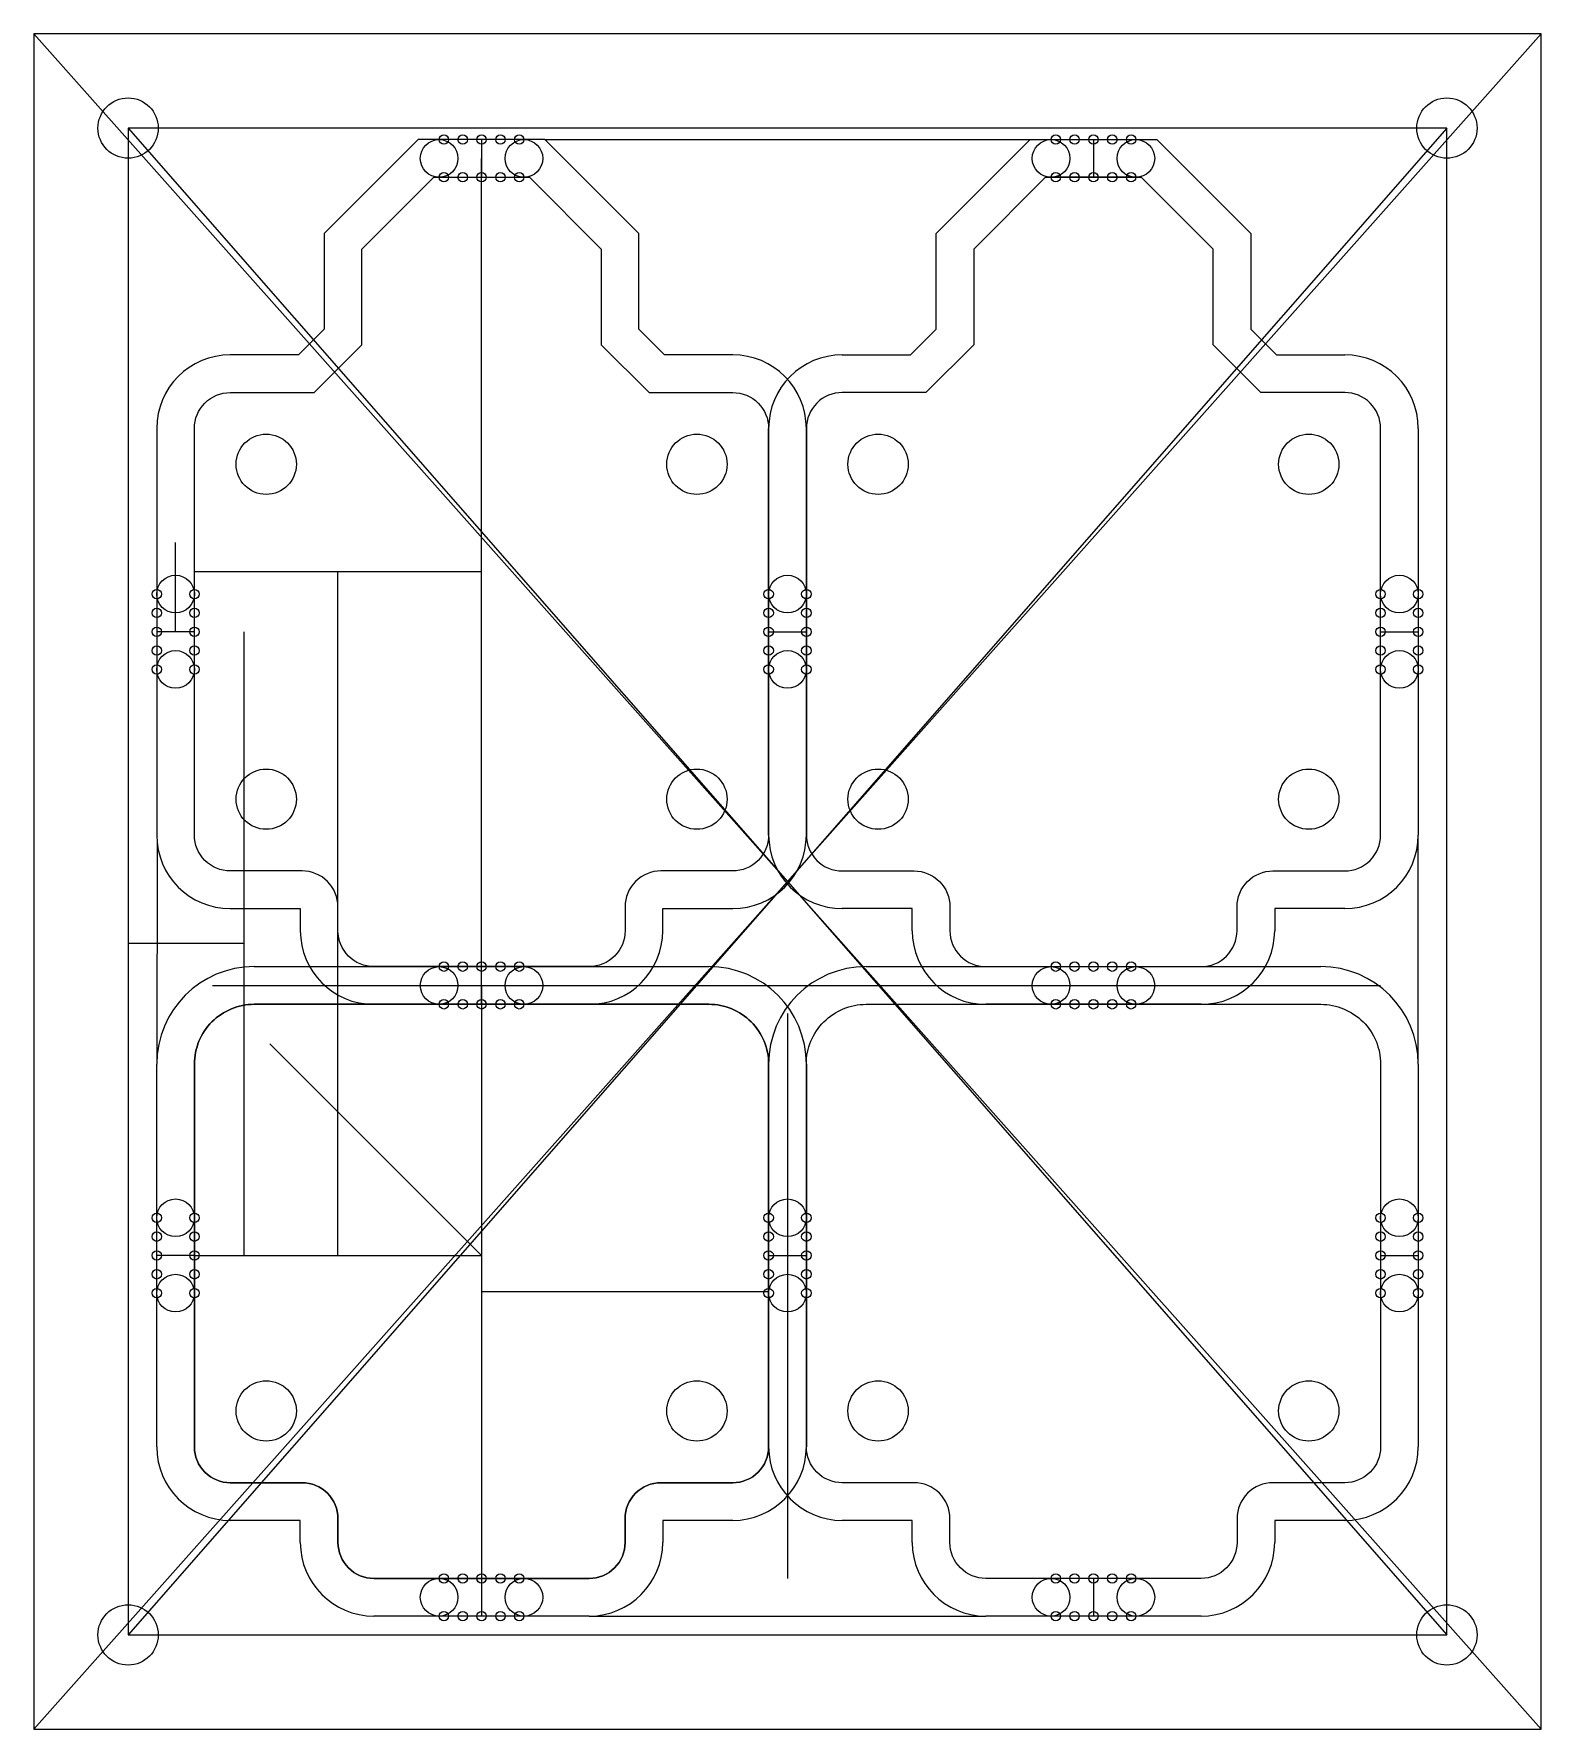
# Model space of a CAD drawing. Header units: millimetres. Extents: x -8.5 to 71.5, y -8 to 82.
import ezdxf

# ---------------------------------------------------------------- set-up
doc = ezdxf.new("R2010")
doc.units = ezdxf.units.MM
doc.layers.get('0').update_dxf_attribs({"linetype": 'CONTINUOUS'})

msp = doc.modelspace()

# ---------------------------------------------------------------- linework, layer by layer
for p, q in [((71.48, 82), (-8.52, 82)), ((-8.52, 82), (-8.52, -8)), ((-8.52, -8), (71.48, 82)), ((71.48, -8), (-8.52, 82)), ((71.48, -8), (71.48, 82)), ((66.48, 77), (-3.52, 77)), ((-3.52, 77), (-3.52, -3)), ((66.48, 77), (-3.52, -3)), ((-3.52, 77), (66.48, -3)), ((66.48, -3), (66.48, 77)), ((11.872, 76.39), (6.89, 71.408)), ((18.608, 76.39), (11.872, 76.39)), ((15.24, 76.39), (15.24, 74.39)), ((23.59, 71.408), (18.608, 76.39)), ((18.608, 76.39), (44.352, 76.39)), ((39.37, 71.408), (44.352, 76.39)), ((44.352, 76.39), (51.088, 76.39)), ((47.72, 76.39), (47.72, 74.39)), ((51.088, 76.39), (56.07, 71.408)), ((15.24, 31.48), (15.24, 75.39)), ((50.26, 74.39), (45.18, 74.39)), ((45.18, 74.39), (50.26, 74.39)), ((6.89, 71.408), (6.89, 66.328)), ((23.59, 66.328), (23.59, 71.408)), ((39.37, 66.328), (39.37, 71.408)), ((56.07, 71.408), (56.07, 66.328)), ((6.89, 66.328), (5.522, 64.96)), ((24.958, 64.96), (23.59, 66.328)), ((38.002, 64.96), (39.37, 66.328)), ((56.07, 66.328), (57.438, 64.96)), ((5.522, 64.96), (1.905, 64.96)), ((28.575, 64.96), (24.958, 64.96)), ((34.385, 64.96), (38.002, 64.96)), ((57.438, 64.96), (61.055, 64.96)), ((-2, 61.055), (-2, 39.465)), ((30.48, 39.465), (30.48, 61.055)), ((32.48, 39.465), (32.48, 61.055)), ((64.96, 61.055), (64.96, 39.465)), ((-1, 50.26), (-1, 54.999)), ((15.24, 53.435), (0, 53.435)), ((7.62, 17.145), (7.62, 53.435)), ((0, 50.26), (-2, 50.26)), ((2.645, 17.145), (2.645, 50.26)), ((30.48, 50.26), (32.48, 50.26)), ((62.96, 50.26), (64.96, 50.26)), ((-1.972, 39), (-2, 27.305)), ((64.96, 27.305), (64.96, 39.465)), ((1.905, 35.56), (5.62, 35.56)), ((5.62, 35.56), (5.62, 34.385)), ((24.86, 34.385), (24.86, 35.56)), ((24.86, 35.56), (28.575, 35.56)), ((38.1, 35.56), (34.385, 35.56)), ((38.1, 34.385), (38.1, 35.56)), ((61.055, 35.56), (57.34, 35.56)), ((57.34, 35.56), (57.34, 34.385)), ((2.645, 33.703), (-3.52, 33.703)), ((3.175, 32.48), (27.305, 32.48)), ((15.24, 30.48), (15.24, 32.48)), ((35.655, 32.48), (59.785, 32.48)), ((0.96, 31.48), (62.96, 31.48)), ((15.24, 31.48), (15.24, -1)), ((9.525, 30.48), (20.955, 30.48)), ((31.48, 30), (31.48, 0)), ((53.435, 30.48), (42.005, 30.48)), ((15.24, 17.145), (4, 28.385)), ((-2, 6.985), (-2, 27.305)), ((30.48, 6.985), (30.48, 27.305)), ((32.48, 27.305), (32.48, 6.985)), ((64.96, 27.305), (64.96, 6.985)), ((0, 17.145), (-2, 17.145)), ((0, 17.145), (15.24, 17.145)), ((30.48, 17.145), (32.48, 17.145)), ((62.96, 17.145), (64.96, 17.145)), ((15.24, 15.24), (30.48, 15.24)), ((5.62, 3.08), (1.905, 3.08)), ((5.62, 1.905), (5.62, 3.08)), ((24.86, 3.08), (24.86, 1.905)), ((28.575, 3.08), (24.86, 3.08)), ((38.1, 3.08), (34.385, 3.08)), ((38.1, 1.905), (38.1, 3.08)), ((57.34, 3.08), (57.34, 1.905)), ((61.055, 3.08), (57.34, 3.08)), ((15.24, 0), (15.24, -2)), ((47.72, 0), (47.72, -2)), ((20.955, -2), (9.525, -2)), ((20.955, -2), (42.005, -2)), ((53.435, -2), (42.005, -2)), ((-3.52, -3), (66.48, -3)), ((-8.52, -8), (71.48, -8))]:
    msp.add_line(p, q)
for points in [[(17.78, 74.39), (21.59, 70.58), (21.59, 65.5), (24.13, 62.96), (28.575, 62.96, -0.414214), (30.48, 61.055), (30.48, 39.465, -0.414214), (28.575, 37.56), (24.765, 37.56, 0.414214), (22.86, 35.655), (22.86, 34.385, -0.414214), (20.955, 32.48), (9.525, 32.48, -0.414214), (7.62, 34.385), (7.62, 35.655, 0.414214), (5.715, 37.56), (1.905, 37.56, -0.414214), (0, 39.465), (0, 61.055, -0.414214), (1.905, 62.96), (6.35, 62.96), (8.89, 65.5), (8.89, 70.58), (12.7, 74.39)], [(0, 61.055, -0.414214), (1.905, 62.96), (6.35, 62.96), (8.89, 65.5), (8.89, 70.58), (12.7, 74.39), (17.78, 74.39), (21.59, 70.58), (21.59, 65.5), (24.13, 62.96), (28.575, 62.96, -0.414214), (30.48, 61.055), (30.48, 39.465, -0.414214), (28.575, 37.56), (24.765, 37.56, 0.414214), (22.86, 35.655), (22.86, 34.385, -0.414214), (20.955, 32.48), (9.525, 32.48, -0.414214), (7.62, 34.385), (7.62, 35.655, 0.414214), (5.715, 37.56), (1.905, 37.56, -0.414214), (0, 39.465)], [(38.195, 37.56, -0.414214), (40.1, 35.655), (40.1, 34.385, 0.414214), (42.005, 32.48), (53.435, 32.48, 0.414214), (55.34, 34.385), (55.34, 35.655, -0.414214), (57.245, 37.56), (61.055, 37.56, 0.414214), (62.96, 39.465), (62.96, 61.055, 0.414214), (61.055, 62.96), (56.61, 62.96), (54.07, 65.5), (54.07, 70.58), (50.26, 74.39), (45.18, 74.39), (41.37, 70.58), (41.37, 65.5), (38.83, 62.96), (34.385, 62.96, 0.414214), (32.48, 61.055), (32.48, 39.465, 0.414214), (34.385, 37.56)], [(55.34, 34.385), (55.34, 35.655, -0.414214), (57.245, 37.56), (61.055, 37.56, 0.414214), (62.96, 39.465), (62.96, 61.055, 0.414214), (61.055, 62.96), (56.61, 62.96), (54.07, 65.5), (54.07, 70.58), (50.26, 74.39), (45.18, 74.39), (41.37, 70.58), (41.37, 65.5), (38.83, 62.96), (34.385, 62.96, 0.414214), (32.48, 61.055), (32.48, 39.465, 0.414214), (34.385, 37.56), (38.195, 37.56, -0.414214), (40.1, 35.655), (40.1, 34.385, 0.414214), (42.005, 32.48), (53.435, 32.48, 0.414214)], [(22.86, 3.175, -0.414214), (24.765, 5.08), (28.575, 5.08, 0.414214), (30.48, 6.985), (30.48, 27.305, 0.414214), (27.305, 30.48), (3.175, 30.48, 0.414214), (0, 27.305), (0, 6.985, 0.414214), (1.905, 5.08), (5.715, 5.08, -0.414214), (7.62, 3.175), (7.62, 1.905, 0.414214), (9.525, 0), (20.955, 0, 0.414214), (22.86, 1.905)], [(22.86, 1.905, -0.414214), (20.955, 0), (9.525, 0, -0.414214), (7.62, 1.905), (7.62, 3.175, 0.414214), (5.715, 5.08), (1.905, 5.08, -0.414214), (0, 6.985), (0, 27.305, -0.414214), (3.175, 30.48), (27.305, 30.48, -0.414214), (30.48, 27.305), (30.48, 6.985, -0.414214), (28.575, 5.08), (24.765, 5.08, 0.414214), (22.86, 3.175)], [(35.655, 30.48), (59.785, 30.48, -0.414214), (62.96, 27.305), (62.96, 6.985, -0.414214), (61.055, 5.08), (57.245, 5.08, 0.414214), (55.34, 3.175), (55.34, 1.905, -0.414214), (53.435, 0), (42.005, 0, -0.414214), (40.1, 1.905), (40.1, 3.175, 0.414214), (38.195, 5.08), (34.385, 5.08, -0.414214), (32.48, 6.985), (32.48, 27.305, -0.414214)], [(62.96, 6.985, -0.414214), (61.055, 5.08), (57.245, 5.08, 0.414214), (55.34, 3.175), (55.34, 1.905, -0.414214), (53.435, 0), (42.005, 0, -0.414214), (40.1, 1.905), (40.1, 3.175, 0.414214), (38.195, 5.08), (34.385, 5.08, -0.414214), (32.48, 6.985), (32.48, 27.305, -0.414214), (35.655, 30.48), (59.785, 30.48, -0.414214), (62.96, 27.305)]]:
    msp.add_lwpolyline(points, format="xyb", close=True)
for centre, radius in [((-3.52, 77), 1.6), ((66.48, 77), 1.6), ((13.24, 76.39), 0.25), ((14.24, 76.39), 0.25), ((15.24, 76.39), 0.25), ((16.24, 76.39), 0.25), ((17.24, 76.39), 0.25), ((45.72, 76.39), 0.25), ((46.72, 76.39), 0.25), ((47.72, 76.39), 0.25), ((48.72, 76.39), 0.25), ((49.72, 76.39), 0.25), ((12.99, 75.39), 1), ((17.49, 75.39), 1), ((45.47, 75.39), 1), ((49.97, 75.39), 1), ((13.24, 74.39), 0.25), ((14.24, 74.39), 0.25), ((15.24, 74.39), 0.25), ((16.24, 74.39), 0.25), ((17.24, 74.39), 0.25), ((45.72, 74.39), 0.25), ((46.72, 74.39), 0.25), ((47.72, 74.39), 0.25), ((48.72, 74.39), 0.25), ((49.72, 74.39), 0.25), ((3.81, 59.15), 1.6), ((3.81, 59.15), 1.6), ((26.67, 59.15), 1.6), ((26.67, 59.15), 1.6), ((36.29, 59.15), 1.6), ((36.29, 59.15), 1.6), ((59.15, 59.15), 1.6), ((59.15, 59.15), 1.6), ((-1, 52.26), 1), ((31.48, 52.26), 1), ((63.96, 52.26), 1), ((-2, 52.26), 0.25), ((0, 52.26), 0.25), ((30.48, 52.26), 0.25), ((32.48, 52.26), 0.25), ((62.96, 52.26), 0.25), ((64.96, 52.26), 0.25), ((-2, 51.26), 0.25), ((0, 51.26), 0.25), ((30.48, 51.26), 0.25), ((32.48, 51.26), 0.25), ((62.96, 51.26), 0.25), ((64.96, 51.26), 0.25), ((-2, 50.26), 0.25), ((0, 50.26), 0.25), ((0, 50.26), 0.25), ((30.48, 50.26), 0.25), ((30.48, 50.26), 0.25), ((32.48, 50.26), 0.25), ((62.96, 50.26), 0.25), ((62.96, 50.26), 0.25), ((64.96, 50.26), 0.25), ((-2, 49.26), 0.25), ((0, 49.26), 0.25), ((30.48, 49.26), 0.25), ((32.48, 49.26), 0.25), ((62.96, 49.26), 0.25), ((64.96, 49.26), 0.25), ((-1, 48.26), 1), ((31.48, 48.26), 1), ((63.96, 48.26), 1), ((-2, 48.26), 0.25), ((0, 48.26), 0.25), ((30.48, 48.26), 0.25), ((32.48, 48.26), 0.25), ((62.96, 48.26), 0.25), ((64.96, 48.26), 0.25), ((3.81, 41.37), 1.6), ((3.81, 41.37), 1.6), ((26.67, 41.37), 1.6), ((26.67, 41.37), 1.6), ((36.29, 41.37), 1.6), ((36.29, 41.37), 1.6), ((59.15, 41.37), 1.6), ((59.15, 41.37), 1.6), ((12.99, 31.48), 1), ((13.24, 32.48), 0.25), ((14.24, 32.48), 0.25), ((15.24, 32.48), 0.25), ((16.24, 32.48), 0.25), ((17.49, 31.48), 1), ((17.24, 32.48), 0.25), ((45.47, 31.48), 1), ((45.72, 32.48), 0.25), ((46.72, 32.48), 0.25), ((47.72, 32.48), 0.25), ((48.72, 32.48), 0.25), ((49.97, 31.48), 1), ((49.72, 32.48), 0.25), ((13.24, 30.48), 0.25), ((14.24, 30.48), 0.25), ((15.24, 30.48), 0.25), ((16.24, 30.48), 0.25), ((17.24, 30.48), 0.25), ((45.72, 30.48), 0.25), ((46.72, 30.48), 0.25), ((47.72, 30.48), 0.25), ((48.72, 30.48), 0.25), ((49.72, 30.48), 0.25), ((-1, 19.145), 1), ((31.48, 19.145), 1), ((63.96, 19.145), 1), ((-2, 19.145), 0.25), ((0, 19.145), 0.25), ((30.48, 19.145), 0.25), ((32.48, 19.145), 0.25), ((62.96, 19.145), 0.25), ((64.96, 19.145), 0.25), ((-2, 18.145), 0.25), ((0, 18.145), 0.25), ((30.48, 18.145), 0.25), ((32.48, 18.145), 0.25), ((62.96, 18.145), 0.25), ((64.96, 18.145), 0.25), ((-2, 17.145), 0.25), ((0, 17.145), 0.25), ((0, 17.145), 0.25), ((30.48, 17.145), 0.25), ((30.48, 17.145), 0.25), ((32.48, 17.145), 0.25), ((62.96, 17.145), 0.25), ((62.96, 17.145), 0.25), ((64.96, 17.145), 0.25), ((-2, 16.145), 0.25), ((0, 16.145), 0.25), ((30.48, 16.145), 0.25), ((32.48, 16.145), 0.25), ((62.96, 16.145), 0.25), ((64.96, 16.145), 0.25), ((-2, 15.145), 0.25), ((-1, 15.145), 1), ((0, 15.145), 0.25), ((30.48, 15.145), 0.25), ((31.48, 15.145), 1), ((32.48, 15.145), 0.25), ((62.96, 15.145), 0.25), ((63.96, 15.145), 1), ((64.96, 15.145), 0.25), ((3.81, 8.89), 1.6), ((3.81, 8.89), 1.6), ((26.67, 8.89), 1.6), ((26.67, 8.89), 1.6), ((36.29, 8.89), 1.6), ((36.29, 8.89), 1.6), ((59.15, 8.89), 1.6), ((59.15, 8.89), 1.6), ((13.24, 0), 0.25), ((14.24, 0), 0.25), ((15.24, 0), 0.25), ((16.24, 0), 0.25), ((17.24, 0), 0.25), ((45.72, 0), 0.25), ((46.72, 0), 0.25), ((47.72, 0), 0.25), ((48.72, 0), 0.25), ((49.72, 0), 0.25), ((12.99, -1), 1), ((17.49, -1), 1), ((45.47, -1), 1), ((49.97, -1), 1), ((-3.52, -3), 1.6), ((13.24, -2), 0.25), ((14.24, -2), 0.25), ((15.24, -2), 0.25), ((16.24, -2), 0.25), ((17.24, -2), 0.25), ((45.72, -2), 0.25), ((46.72, -2), 0.25), ((47.72, -2), 0.25), ((48.72, -2), 0.25), ((49.72, -2), 0.25), ((66.48, -3), 1.6)]:
    msp.add_circle(centre, radius)
for centre, radius, start, end in [((1.905, 61.055), 3.905, 90, 180), ((28.575, 61.055), 3.905, 0, 90), ((34.385, 61.055), 3.905, 90, 180), ((61.055, 61.055), 3.905, 0, 90), ((1.905, 39.465), 3.905, 180, 270), ((28.575, 39.465), 3.905, 270, 360), ((34.385, 39.465), 3.905, 180, 270), ((61.055, 39.465), 3.905, -90, 0), ((9.525, 34.385), 3.905, 180, 270), ((20.955, 34.385), 3.905, -90, 0), ((42.005, 34.385), 3.905, 180, 270), ((53.435, 34.385), 3.905, -90, 0), ((3.175, 27.305), 5.175, 90, 180), ((27.305, 27.305), 5.175, 0, 90), ((35.655, 27.305), 5.175, 90, 180), ((59.785, 27.305), 5.175, 0, 90), ((1.905, 6.985), 3.905, 180, 270), ((28.575, 6.985), 3.905, -90, 0), ((34.385, 6.985), 3.905, 180, 270), ((61.055, 6.985), 3.905, -90, 0), ((9.525, 1.905), 3.905, 180, 270), ((20.955, 1.905), 3.905, 270, 360), ((42.005, 1.905), 3.905, 180, 270), ((53.435, 1.905), 3.905, 270, 360)]:
    msp.add_arc(centre, radius, start, end)

doc.saveas('drawing.dxf')
